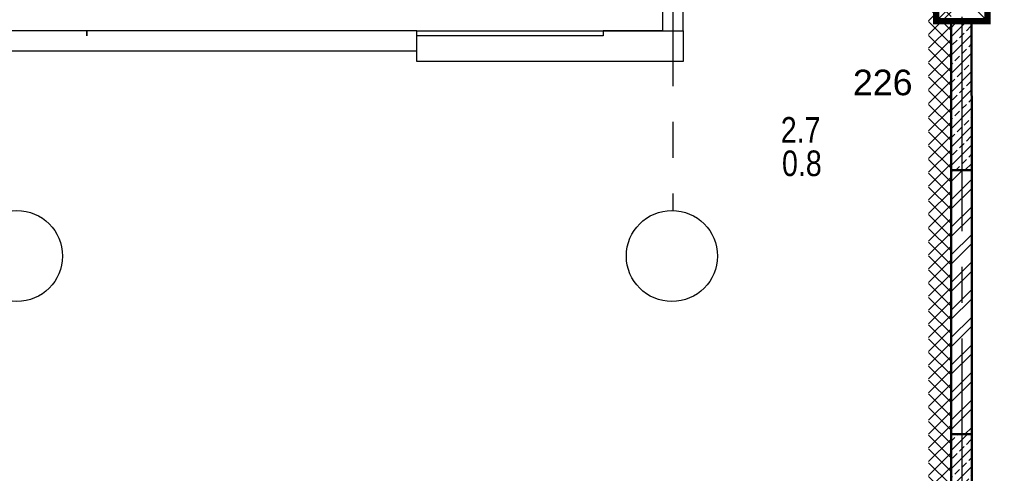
# Model space of a CAD drawing. Header units: millimetres. Extents: x -7566 to 51834, y -19356 to 38606.
# Drawn here: x 32018 to 41507, y -5679 to -1240 of the extents above; entities that cross this region are included whole.
import ezdxf

# ---------------------------------------------------------------- set-up
doc = ezdxf.new("R2010")
doc.units = ezdxf.units.MM
doc.linetypes.add('CENTER2', pattern=[28.575, 19.05, -3.175, 3.175, -3.175])
doc.linetypes.add('STROT', pattern=[1.7, 0.5, -1.2])
for name, color, linetype, lineweight in [('++++обратка', 5, 'Continuous', 30), ('STENA', 22, 'Continuous', 50), ('Колонна', 15, 'Continuous', 30), ('Колонны', 7, 'Continuous', 30), ('оси', 6, 'STROT', 9), ('размеры2', 5, 'Continuous', 9), ('РП-АР_Площадь', 3, 'Continuous', 30), ('стена', 7, 'Continuous', 53), ('текст', 224, 'Continuous', 25), ('штрих', 252, 'Continuous', 9)]:
    doc.layers.add(name, color=color, linetype=linetype, lineweight=lineweight)
doc.layers.get('++++обратка').off()
doc.styles.add('arial', font='arial.ttf')

# ---------------------------------------------------------------- blocks, each defined once
blk = doc.blocks.new('к')
at = {"lineweight": 0}
for p, q in [((6373750, -182890), (6374150, -183290)), ((6373750, -183290), (6374150, -182890))]:
    blk.add_line(p, q, dxfattribs=at)
at = {"color": 1, "lineweight": 30, "ltscale": 20}
blk.add_lwpolyline([(6373750, -182890), (6374150, -182890), (6374150, -183290), (6373750, -183290)], close=True, dxfattribs=at)
at = {"layer": 'Колонна', "color": 7, "ltscale": 100, "const_width": 50}
blk.add_lwpolyline([(6373750, -182890), (6374150, -182890), (6374150, -183290), (6373750, -183290)], close=True, dxfattribs=at)
blk = doc.blocks.new('89898989')
at = {"layer": 'STENA', "lineweight": 9, "true_color": 0x939598}
h = blk.add_hatch(dxfattribs=at)
h.set_pattern_fill('ANSI33', color=252, scale=20, angle=180)
h.set_pattern_definition([(225, (-1378036.77, 483964.03), (89.802561, -89.802561), []), (225, (-1378126.57, 483964.03), (89.802561, -89.802561), [63.5, -31.75])])
h.paths.add_polyline_path([(-691808.5, 568276.6), (-692008.5, 568276.6), (-692007.9, 566820.7), (-691807.9, 566820.7)])
h = blk.add_hatch(dxfattribs=at)
h.set_pattern_fill('ANSI33', color=252, scale=20, angle=180)
h.set_pattern_definition([(225, (-1378036.77, 488004.48), (89.802561, -89.802561), []), (225, (-1378126.57, 488004.48), (89.802561, -89.802561), [63.5, -31.75])])
h.paths.add_polyline_path([(-691807.9, 564240.3), (-692007.9, 564240.3), (-692007.9, 562776.6), (-691807.9, 562776.6)])
at = {"layer": 'стена', "lineweight": 9, "true_color": 0x939598}
h = blk.add_hatch(dxfattribs=at)
h.set_pattern_fill('ANSI32', color=252, scale=20)
h.set_pattern_definition([(45, (-2747086.43, 1163963.6), (-134.703842, 134.703842), []), (45, (-2746996.63, 1163963.6), (-134.703842, 134.703842), [])])
h.paths.add_polyline_path([(-691807.9, 566820.7), (-692007.9, 566820.7), (-692007.9, 564240.3), (-691807.9, 564240.3)])
at = {"layer": 'штрих', "lineweight": 5, "ltscale": 20, "true_color": 0x939598}
h = blk.add_hatch(dxfattribs=at)
h.set_pattern_fill('ANSI37', color=252, scale=30, angle=90)
h.set_pattern_definition([(135, (-764565.73, -133872.83), (-67.351921, -67.351921), []), (225, (-764565.73, -133872.83), (67.351921, -67.351921), [])])
edge = h.paths.add_edge_path()
edge.add_line((-692229.1, 568531.1), (-692009.1, 568531.1))
edge.add_line((-692009.1, 568531.1), (-692007.9, 562160.6))
edge.add_line((-692006.7, 562128.9), (-692106.7, 562128.9))
edge.add_line((-692106.7, 562128.9), (-692108, 562130.4))
edge.add_line((-692108, 562130.4), (-692228, 562130))
edge.add_line((-692228, 562130), (-692229.1, 568531))
at = {"layer": 'STENA', "color": 252, "lineweight": 30, "true_color": 0x939598}
for points in [[(-691807.9, 566820.7), (-691808.5, 568276.6), (-692008.5, 568276.6), (-692007.9, 566820.7)], [(-691807.9, 562776.6), (-691807.9, 564240.3), (-692007.9, 564240.3), (-692007.9, 562776.6)]]:
    blk.add_lwpolyline(points, close=True, dxfattribs=at)
at = {"layer": 'оси', "color": 252, "linetype": 'CENTER2', "lineweight": 13, "ltscale": 110, "true_color": 0x939598}
for points in [[(-694728.4, 588594.9), (-694728.4, 566425.5)], [(-691904.4, 584034.9), (-691904.4, 560404.5)]]:
    blk.add_lwpolyline(points, dxfattribs=at)
at = {"layer": 'размеры2', "color": 252, "lineweight": 20, "ltscale": 110, "true_color": 0x939598}
for centre in [(-701136.7, 565980.6), (-694736.7, 565980.6)]:
    blk.add_circle(centre, 445, dxfattribs=at)
at = {"layer": 'РП-АР_Площадь', "color": 252, "lineweight": 5, "ltscale": 20, "true_color": 0x939598}
for points in [[(-697228.1, 567981.6), (-701278.4, 567981.6), (-701278.4, 569128)], [(-694828.3, 569130.6), (-694828.4, 568181.6), (-695408.3, 568181.6), (-695408.3, 568131.6), (-697228.1, 568131.6), (-697228.1, 568181.6), (-700452, 568181.7), (-700452, 568131.5), (-700452, 568131.6), (-700452, 568181.6), (-701231.7, 568181.6), (-701231.7, 569102.4), (-694828.3, 569100.4)]]:
    blk.add_lwpolyline(points, dxfattribs=at)
for points in [[(-694828.4, 568181.6), (-694628.4, 568181.6), (-694628.4, 569097.3), (-694828.4, 569097.3)], [(-694628.4, 567881.6), (-697228.1, 567881.4), (-697228.1, 568181.4), (-694628.4, 568181.6)]]:
    blk.add_lwpolyline(points, close=True, dxfattribs=at)
at = {"layer": 'стена', "color": 252, "lineweight": 30, "true_color": 0x939598}
for points in [[(-692007.9, 564240.3), (-691807.9, 564240.3), (-691807.9, 566820.7)], [(-692007.8, 566820.7), (-692007.8, 564240.3)]]:
    blk.add_lwpolyline(points, dxfattribs=at)
at = {"layer": 'Колонны', "color": 252, "lineweight": -2, "true_color": 0x939598, "xscale": 1.25, "yscale": 1.25, "zscale": 1.25, "rotation": 270}
blk.add_blockref('к', (-463041.9, 8535964.1), dxfattribs=at)
at = {"layer": 'текст', "color": 252, "true_color": 0x939598, "style": 'arial'}
blk.add_text('226', height=250, rotation=359.99989, dxfattribs=at).set_placement((-692968.3, 567552))
at = {"layer": 'текст', "color": 252, "true_color": 0x939598, "style": 'arial', "width": 0.8}
for s, p in [('2.7', (-693673, 567088.7)), ('0.8', (-693661.2, 566762.1))]:
    blk.add_text(s, height=250, rotation=359.99989, dxfattribs=at).set_placement(p)

msp = doc.modelspace()

# ---------------------------------------------------------------- block references
at = {"layer": '++++обратка'}
msp.add_blockref('89898989', (733129.8, -569532.9), dxfattribs=at)

doc.saveas('drawing.dxf')
